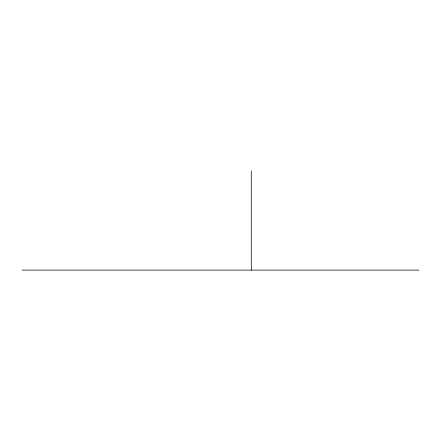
<?xml version="1.0" encoding="UTF-8"?>
<svg xmlns="http://www.w3.org/2000/svg" width="441" height="441" viewBox="0 0 441 441"><rect width="100%" height="100%" fill="white"/><g stroke="black" fill="none" stroke-linecap="round" stroke-linejoin="round"><path stroke-width="0.66" d="M22.05 270.113L418.95 270.113M251.287 170.888L251.287 270.113"/></g></svg>
